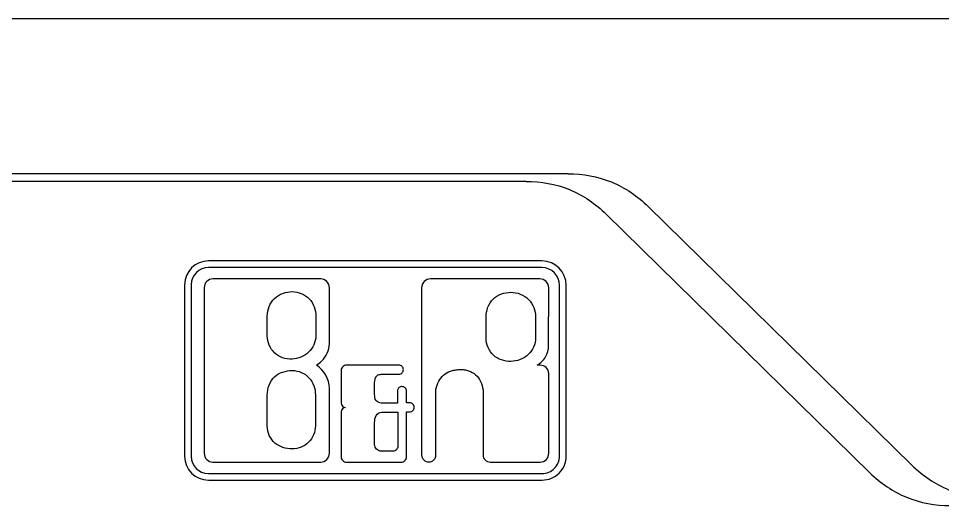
# Model space of a CAD drawing. Header units: millimetres. Extents: x 0 to 594, y 0 to 420.
# Drawn here: x 428.42 to 476.84, y 224 to 249.51 of the extents above; entities that cross this region are included whole.
import ezdxf

# ---------------------------------------------------------------- set-up
doc = ezdxf.new("R2010")
doc.units = ezdxf.units.MM
doc.header["$LTSCALE"] = 32.67
doc.layers.get('0').update_dxf_attribs({"linetype": 'CONTINUOUS'})
doc.layers.add('RUNDUNGEN', color=7, linetype='CONTINUOUS')

msp = doc.modelspace()

# ---------------------------------------------------------------- linework, layer by layer
at = {"color": 7, "linetype": 'CONTINUOUS'}
for p, q in [((457.215, 241.377), (421.2022, 241.377)), ((455.015, 240.977), (421.2022, 240.977)), ((459.2154, 239.2615), (473.031, 225.7166)), ((475.2309, 226.1167), (461.4158, 239.6611)), ((455.847, 236.8135), (438.3758, 236.8135)), ((455.8461, 236.4635), (438.3758, 236.4635)), ((444.2502, 235.872), (438.6051, 235.8719)), ((455.7384, 235.872), (450.0069, 235.872)), ((437.1157, 235.5668), (437.1157, 226.5784)), ((437.4657, 235.5647), (437.4657, 226.5785)), ((438.1461, 235.4056), (438.1461, 226.7396)), ((444.7092, 232.4723), (444.7092, 235.4055)), ((449.5398, 235.4049), (449.5398, 226.6471)), ((456.1945, 232.3855), (456.2051, 235.4048)), ((456.7652, 226.5937), (456.7652, 235.5389)), ((457.1152, 226.5943), (457.1152, 235.5389)), ((441.4541, 232.8835), (441.4542, 233.9267)), ((443.9983, 233.9232), (443.9984, 232.8794)), ((452.9183, 232.7721), (452.9184, 233.8784)), ((455.5122, 233.8784), (455.5123, 232.7721)), ((445.3251, 231.0763), (445.3244, 229.3674)), ((448.3467, 231.356), (445.6045, 231.356)), ((455.7602, 231.3493), (455.5993, 231.3493)), ((447.4715, 230.878), (448.3467, 230.878)), ((456.2051, 226.7424), (456.204, 230.9193)), ((444.7092, 226.7396), (444.7092, 230.1393)), ((447.0788, 229.8228), (447.0789, 230.3253)), ((448.2772, 230.0426), (448.2772, 229.3615)), ((450.2898, 226.6471), (450.2898, 230.1019)), ((452.7565, 230.0561), (452.7603, 226.6471)), ((441.4523, 228.1556), (441.4524, 229.7809)), ((443.9751, 229.796), (443.9751, 228.1722)), ((448.7492, 229.3826), (448.7492, 229.9919)), ((448.2772, 229.3615), (447.4228, 229.3674)), ((448.9154, 229.3826), (448.7492, 229.3826)), ((445.3244, 228.9106), (445.3251, 226.5536)), ((447.4588, 228.8954), (448.2948, 228.8954)), ((448.2948, 228.8954), (448.2948, 227.1117)), ((448.7492, 226.5536), (448.7492, 228.906)), ((448.7492, 228.906), (448.9154, 228.906)), ((447.0789, 227.1869), (447.0788, 228.3457)), ((448.0271, 226.8437), (447.4227, 226.8436)), ((438.6051, 226.274), (444.2502, 226.2739)), ((445.6045, 226.2739), (448.467, 226.274)), ((453.1241, 226.274), (455.7602, 226.275)), ((438.3638, 225.6806), (455.8561, 225.6813)), ((438.3638, 225.3306), (455.8561, 225.3313))]:
    msp.add_line(p, q, dxfattribs=at)
for centre, radius, start, end in [((438.3758, 235.5533), 1.2602, 90, 179.38746), ((455.8406, 235.5389), 1.2746, 0, 89.71158), ((438.3758, 235.5533), 0.9102, 90, 179.27925), ((455.8406, 235.5389), 0.9246, 0, 89.66137), ((438.3637, 226.5785), 1.248, 180.00518, 270.00229), ((438.3637, 226.5785), 0.898, 180.00518, 270.00229), ((445.6047, 226.5534), 0.2795, 179.96696, 269.97156), ((455.8561, 226.5904), 1.2592, 270.00229, 0.1749), ((455.8561, 226.5904), 0.9092, 270.00229, 0.20583)]:
    msp.add_arc(centre, radius, start, end, dxfattribs=at)
for points, knots in [([(457.215, 241.377), (457.9868, 241.377), (459.5549, 241.1056), (460.8646, 240.2015), (461.4158, 239.6611)], [0, 0, 0, 0, 0.4999529, 1, 1, 1, 1]), ([(455.015, 240.977), (455.7868, 240.977), (457.3548, 240.7057), (458.6643, 239.8017), (459.2154, 239.2615)], [0, 0, 0, 0, 0.5000037, 1, 1, 1, 1]), ([(438.6051, 235.8719), (438.4878, 235.8719), (438.2431, 235.7697), (438.1461, 235.5241), (438.1461, 235.4056)], [0, 0, 0, 0, 0.4973976, 1, 1, 1, 1]), ([(444.7092, 235.4055), (444.7092, 235.5241), (444.6122, 235.7696), (444.3675, 235.872), (444.2502, 235.872)], [0, 0, 0, 0, 0.5028126, 1, 1, 1, 1]), ([(450.0069, 235.872), (449.8877, 235.8719), (449.6399, 235.7717), (449.5398, 235.5239), (449.5398, 235.4049)], [0, 0, 0, 0, 0.5004115, 1, 1, 1, 1]), ([(456.2051, 235.4048), (456.2051, 235.5238), (456.1051, 235.7715), (455.8575, 235.872), (455.7384, 235.872)], [0, 0, 0, 0, 0.4999915, 1, 1, 1, 1]), ([(441.4542, 233.9267), (441.4542, 234.2599), (441.7221, 234.9638), (442.4267, 235.2034), (442.7552, 235.2035)], [0, 0, 0, 0, 0.5035048, 1, 1, 1, 1]), ([(442.7552, 235.2035), (443.0779, 235.2035), (443.7566, 234.9281), (443.9983, 234.2464), (443.9983, 233.9232)], [0, 0, 0, 0, 0.4995232, 1, 1, 1, 1]), ([(452.9184, 233.8784), (452.9184, 234.214), (453.1697, 234.929), (453.8838, 235.1724), (454.2145, 235.1724)], [0, 0, 0, 0, 0.5036178, 1, 1, 1, 1]), ([(454.2145, 235.1724), (454.5483, 235.1724), (455.2443, 234.902), (455.5122, 234.2072), (455.5122, 233.8784)], [0, 0, 0, 0, 0.5036985, 1, 1, 1, 1]), ([(443.9984, 232.8794), (443.988, 232.5672), (443.7661, 232.0848), (443.2248, 231.7524), (442.7472, 231.6401), (442.2515, 231.7078), (441.6724, 232.0436), (441.4541, 232.5584), (441.4541, 232.8835)], [0, 0, 0, 0, 0.2440633, 0.3650824, 0.4888043, 0.6202896, 0.7459768, 1, 1, 1, 1]), ([(444.0255, 231.356), (444.1265, 231.4164), (444.4815, 231.6874), (444.7092, 232.1433), (444.7092, 232.4723)], [0, 0, 0, 0, 0.2634391, 1, 1, 1, 1]), ([(455.5123, 232.7721), (455.5123, 232.4547), (455.2801, 231.9557), (454.7159, 231.6154), (454.2158, 231.519), (453.7183, 231.6001), (453.1307, 231.9207), (452.9183, 232.4443), (452.9183, 232.7721)], [0, 0, 0, 0, 0.2437243, 0.3684536, 0.4977546, 0.6261365, 0.7482869, 1, 1, 1, 1]), ([(455.5993, 231.3493), (455.7737, 231.4542), (456.0797, 231.758), (456.1945, 232.1771), (456.1945, 232.3855)], [0, 0, 0, 0, 0.4940647, 1, 1, 1, 1]), ([(441.4524, 229.7809), (441.4524, 230.1281), (441.6978, 230.8693), (442.4331, 231.0706), (442.7587, 231.0707)], [0, 0, 0, 0, 0.5160243, 1, 1, 1, 1]), ([(442.7587, 231.0707), (443.0769, 231.0707), (443.7509, 230.7953), (443.9751, 230.1166), (443.9751, 229.796)], [0, 0, 0, 0, 0.4980477, 1, 1, 1, 1]), ([(445.6045, 231.356), (445.5332, 231.356), (445.3851, 231.2956), (445.3251, 231.1475), (445.3251, 231.0763)], [0, 0, 0, 0, 0.5004214, 1, 1, 1, 1]), ([(448.3467, 230.878), (448.4075, 230.878), (448.5337, 230.9309), (448.6098, 231.1173), (448.5338, 231.3039), (448.4075, 231.356), (448.3467, 231.356)], [0, 0, 0, 0, 0.2500061, 0.5004078, 0.7502512, 1, 1, 1, 1]), ([(450.2898, 230.1019), (450.3218, 230.2424), (450.416, 230.5103), (450.6776, 230.8487), (450.9893, 231.0297), (451.2794, 231.1064), (451.5232, 231.1306), (451.7692, 231.1196), (452.0675, 231.0516), (452.3923, 230.8665), (452.6572, 230.5015), (452.7364, 230.2094), (452.7565, 230.0561)], [0, 0, 0, 0, 0.1221259, 0.2371094, 0.3550547, 0.4197382, 0.4905083, 0.5618033, 0.6274629, 0.7485943, 0.8689627, 1, 1, 1, 1]), ([(456.204, 230.9193), (456.204, 231.0298), (456.102, 231.2584), (455.872, 231.3493), (455.7602, 231.3493)], [0, 0, 0, 0, 0.4973558, 1, 1, 1, 1]), ([(447.0789, 230.3253), (447.0789, 230.4637), (447.07, 230.679), (447.2739, 230.8676), (447.4026, 230.878), (447.4715, 230.878)], [0, 0, 0, 0, 0.5310262, 0.7356473, 1, 1, 1, 1]), ([(448.7492, 229.9919), (448.7492, 230.0528), (448.696, 230.1795), (448.5166, 230.2524), (448.3475, 230.1921), (448.2879, 230.0937), (448.2772, 230.0426)], [0, 0, 0, 0, 0.268101, 0.5367821, 0.7702774, 1, 1, 1, 1]), ([(447.4228, 229.3674), (447.3208, 229.3676), (447.0944, 229.4827), (447.0788, 229.7149), (447.0788, 229.8228)], [0, 0, 0, 0, 0.486227, 1, 1, 1, 1]), ([(448.9154, 228.906), (448.9765, 228.906), (449.1034, 228.9573), (449.1818, 229.1443), (449.1031, 229.3309), (448.9765, 229.3826), (448.9154, 229.3826)], [0, 0, 0, 0, 0.2502512, 0.5002412, 0.7496528, 1, 1, 1, 1]), ([(447.0788, 228.3457), (447.0788, 228.4701), (447.0957, 228.728), (447.3407, 228.8954), (447.4588, 228.8954)], [0, 0, 0, 0, 0.5128045, 1, 1, 1, 1]), ([(443.9751, 228.1722), (443.9751, 227.8626), (443.7753, 227.3743), (443.2384, 227.0287), (442.755, 226.9367), (442.268, 227.0158), (441.6812, 227.318), (441.4523, 227.8324), (441.4523, 228.1556)], [0, 0, 0, 0, 0.2433986, 0.3646179, 0.4914209, 0.6210024, 0.7459724, 1, 1, 1, 1]), ([(447.4227, 226.8436), (447.3309, 226.8436), (447.1528, 226.9276), (447.0789, 227.1045), (447.0789, 227.1869)], [0, 0, 0, 0, 0.5273856, 1, 1, 1, 1]), ([(448.2948, 227.1117), (448.2948, 227.0434), (448.2376, 226.9012), (448.0955, 226.8437), (448.0271, 226.8437)], [0, 0, 0, 0, 0.4998597, 1, 1, 1, 1]), ([(438.1461, 226.7396), (438.1461, 226.6211), (438.2431, 226.3756), (438.4879, 226.274), (438.6051, 226.274)], [0, 0, 0, 0, 0.5025062, 1, 1, 1, 1]), ([(444.2502, 226.2739), (444.3675, 226.2739), (444.6121, 226.3757), (444.7092, 226.6211), (444.7092, 226.7396)], [0, 0, 0, 0, 0.4973716, 1, 1, 1, 1]), ([(449.5398, 226.6471), (449.5398, 226.5527), (449.6317, 226.3584), (449.9204, 226.2422), (450.21, 226.3595), (450.2898, 226.5538), (450.2898, 226.6471)], [0, 0, 0, 0, 0.2502071, 0.5052315, 0.75275, 1, 1, 1, 1]), ([(452.7603, 226.6471), (452.7603, 226.5529), (452.8365, 226.3578), (453.0306, 226.274), (453.1241, 226.274)], [0, 0, 0, 0, 0.5016934, 1, 1, 1, 1]), ([(455.7602, 226.275), (455.8761, 226.275), (456.1149, 226.3851), (456.2051, 226.626), (456.2051, 226.7424)], [0, 0, 0, 0, 0.4989317, 1, 1, 1, 1]), ([(448.467, 226.274), (448.5388, 226.274), (448.6882, 226.333), (448.7492, 226.482), (448.7492, 226.5536)], [0, 0, 0, 0, 0.5010456, 1, 1, 1, 1]), ([(473.031, 225.7166), (473.5821, 225.1762), (474.8917, 224.2722), (476.4597, 224.0009), (477.2314, 224.0009)], [0, 0, 0, 0, 0.5000033, 1, 1, 1, 1]), ([(475.2309, 226.1167), (475.782, 225.5764), (477.0916, 224.6723), (478.6597, 224.4009), (479.4314, 224.4009)], [0, 0, 0, 0, 0.500023, 1, 1, 1, 1])]:
    msp.add_open_spline(points, degree=3, knots=knots, dxfattribs=at)
for points in [[(444.7092, 230.1393), (444.7092, 230.6045), (444.4263, 231.1196), (444.0255, 231.356)], [(445.3244, 229.3674), (445.3245, 229.2596), (445.4446, 229.1381), (445.5523, 229.1381)], [(445.5523, 229.1381), (445.445, 229.1381), (445.3244, 229.0179), (445.3244, 228.9106)]]:
    msp.add_open_spline(points, degree=3, dxfattribs=at)
at = {"layer": 'RUNDUNGEN', "color": 7, "linetype": 'CONTINUOUS'}
msp.add_line((423.4709, 249.512), (522.1336, 249.512), dxfattribs=at)

doc.saveas('drawing.dxf')
